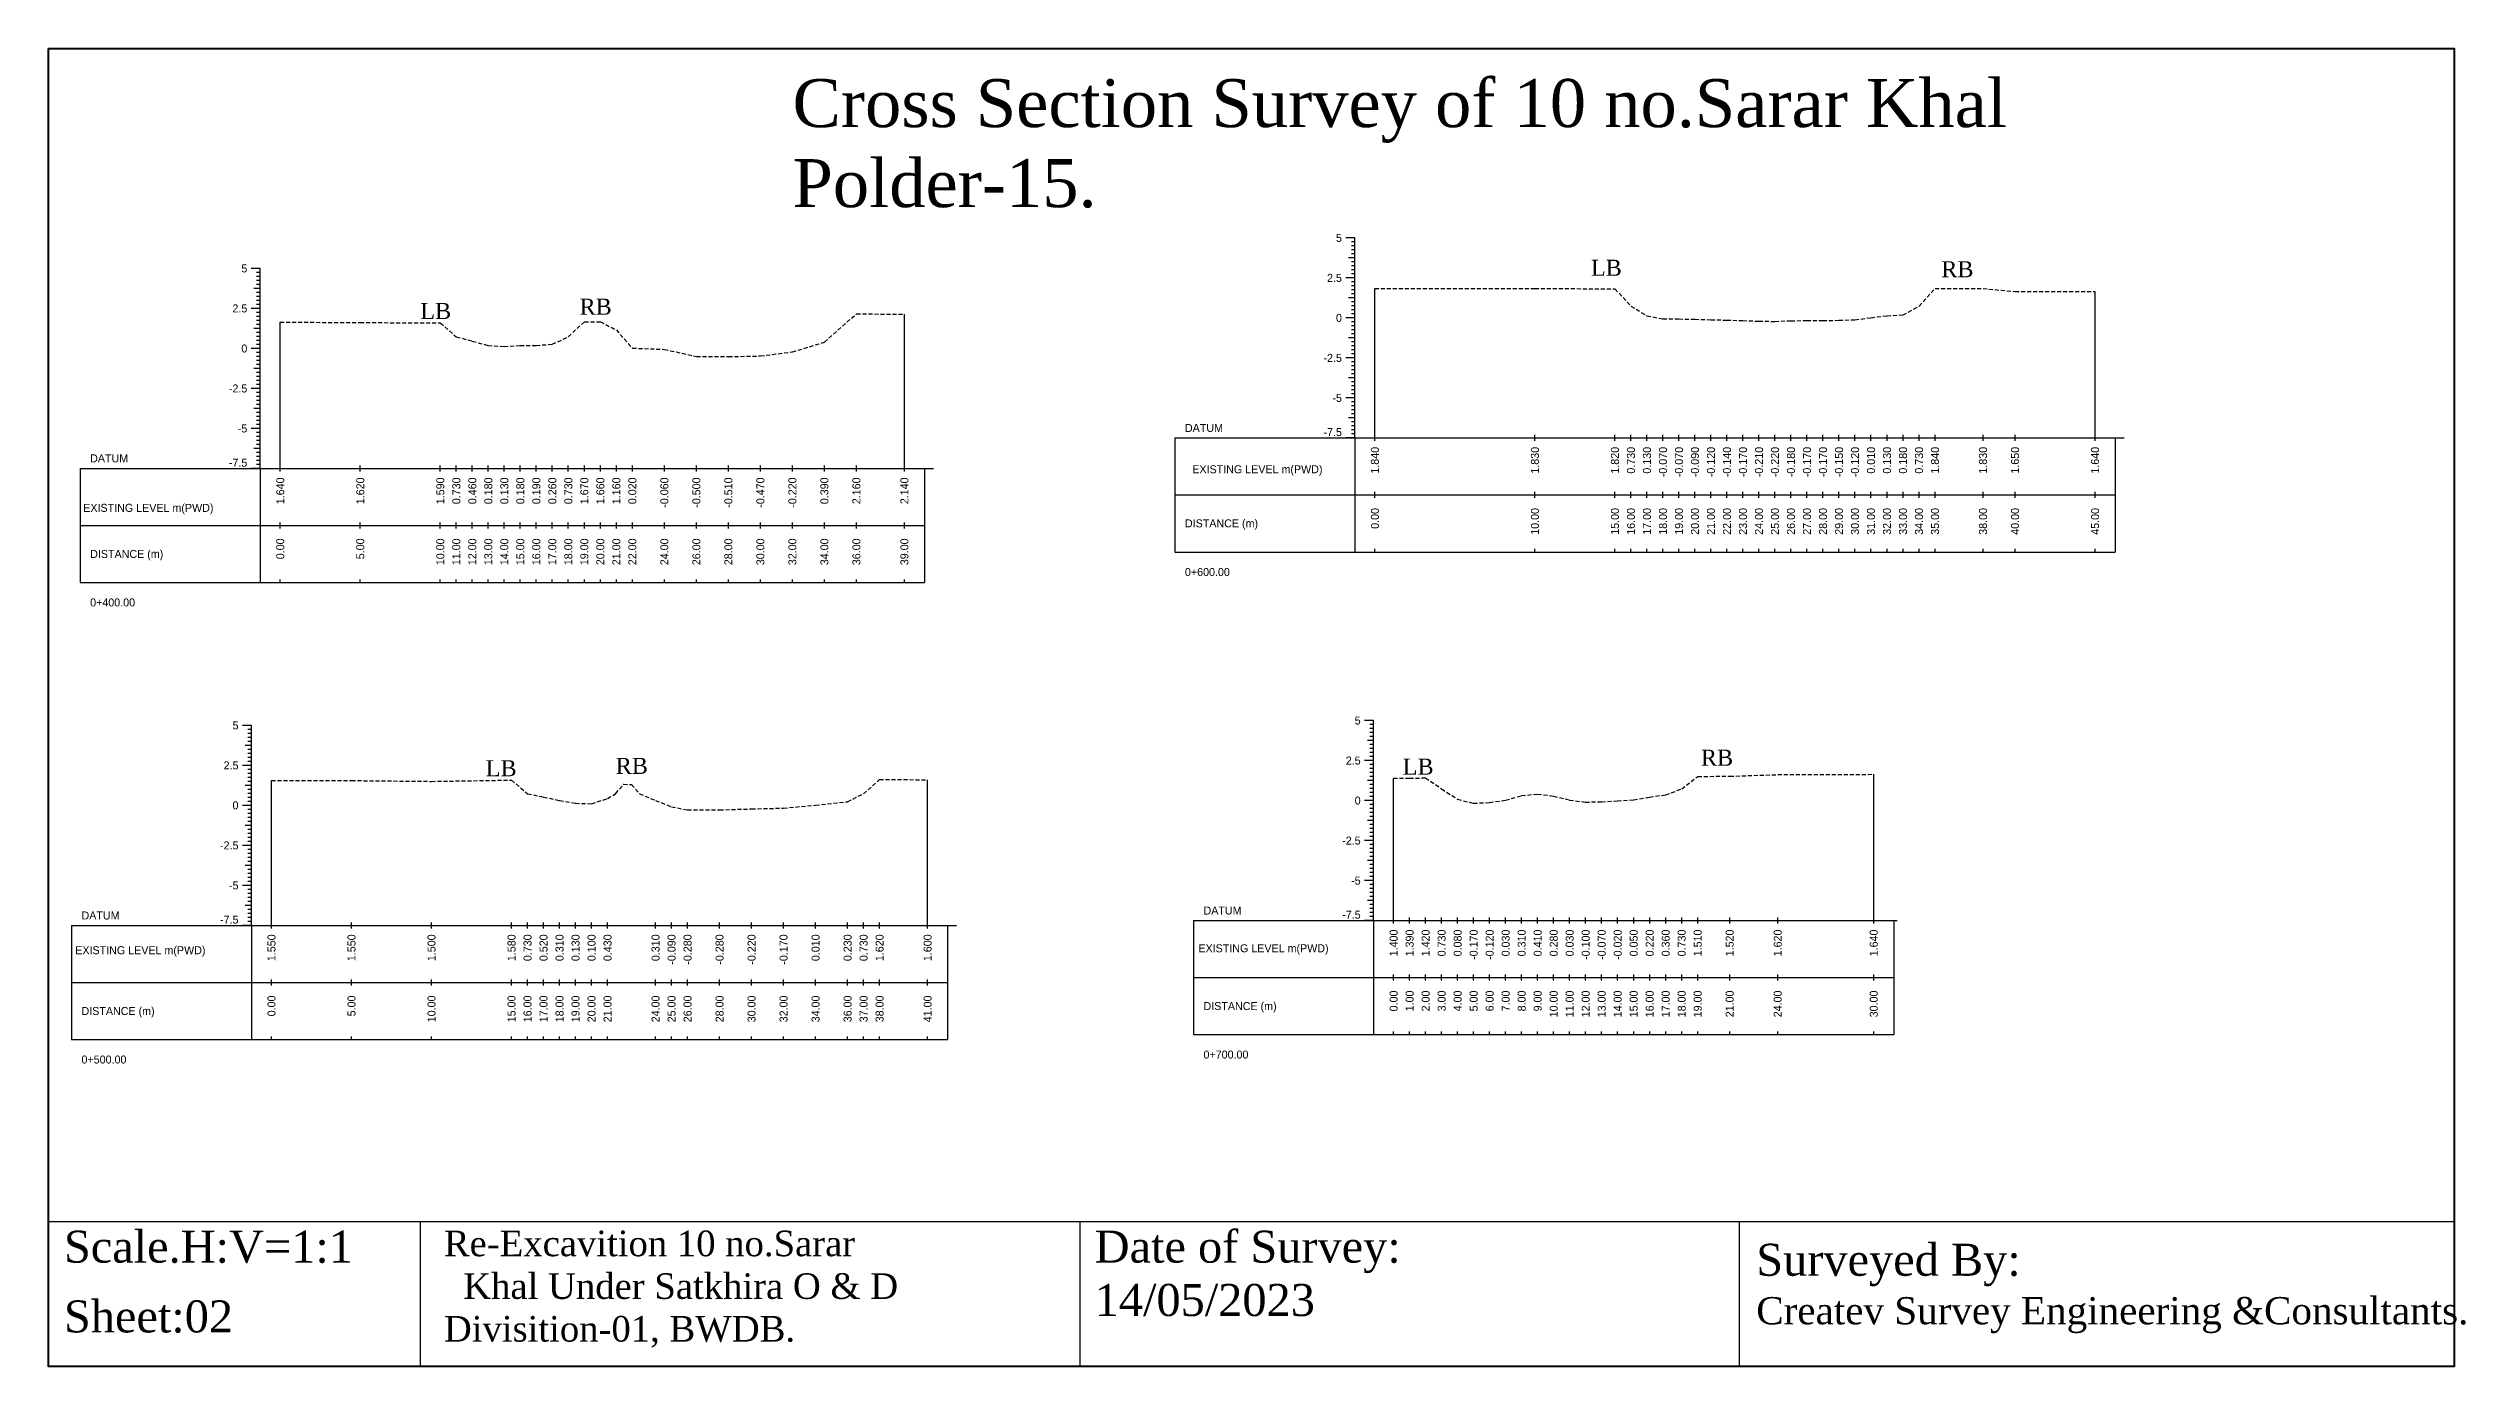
# Model space of a CAD drawing. Header units: inches. Extents: x 4752 to 6808, y -1487 to -426.
# Drawn here: x 4751.7 to 4902.7, y -1211 to -1128.6 of the extents above; entities that cross this region are included whole.
import ezdxf
from ezdxf.enums import TextEntityAlignment as Align

# ---------------------------------------------------------------- set-up
doc = ezdxf.new("R2010")
doc.units = ezdxf.units.IN
doc.header["$MEASUREMENT"] = 0
doc.linetypes.add('HIDDEN', pattern=[0.375, 0.25, -0.125])
doc.layers.add('CS_Drawing', color=7, linetype='Continuous')
doc.layers.add('GL', color=3, linetype='HIDDEN')
doc.styles.add('romans', font='romans.shx')

msp = doc.modelspace()

# ---------------------------------------------------------------- linework, layer by layer
at = {"color": 4, "lineweight": 40}
msp.add_lwpolyline([(4751.66, -1128.62), (4902, -1128.62), (4902, -1210.99), (4751.66, -1210.99)], close=True, dxfattribs=at)
for points in [[(4902, -1128.62), (4902, -1210.99)], [(4751.66, -1201.91), (4902, -1201.91)], [(4751.66, -1201.91), (4751.66, -1210.99)], [(4774.9, -1201.91), (4774.9, -1210.99)], [(4816.11, -1201.91), (4816.11, -1210.99)], [(4857.31, -1201.91), (4857.31, -1210.99)]]:
    msp.add_lwpolyline(points)
at = {"layer": 'CS_Drawing'}
for p, q in [((4833.3, -1140.46), (4832.74, -1140.46)), ((4833.3, -1140.46), (4832.91, -1140.46)), ((4833.3, -1141.71), (4832.91, -1141.71)), ((4833.3, -1140.46), (4833.08, -1140.46)), ((4833.3, -1140.71), (4833.08, -1140.71)), ((4833.3, -1140.96), (4833.08, -1140.96)), ((4833.3, -1141.21), (4833.08, -1141.21)), ((4833.3, -1141.46), (4833.08, -1141.46)), ((4833.3, -1141.71), (4833.08, -1141.71)), ((4833.3, -1152.96), (4833.3, -1140.46)), ((4764.9, -1142.37), (4764.34, -1142.37)), ((4764.9, -1142.37), (4764.5, -1142.37)), ((4764.9, -1142.37), (4764.67, -1142.37)), ((4764.9, -1142.62), (4764.67, -1142.62)), ((4764.9, -1142.87), (4764.67, -1142.87)), ((4764.9, -1143.12), (4764.67, -1143.12)), ((4764.9, -1143.37), (4764.67, -1143.37)), ((4764.9, -1154.87), (4764.9, -1142.37)), ((4833.3, -1142.96), (4832.74, -1142.96)), ((4833.3, -1142.96), (4832.91, -1142.96)), ((4833.3, -1141.96), (4833.08, -1141.96)), ((4833.3, -1142.21), (4833.08, -1142.21)), ((4833.3, -1142.46), (4833.08, -1142.46)), ((4833.3, -1142.71), (4833.08, -1142.71)), ((4833.3, -1142.96), (4833.08, -1142.96)), ((4833.3, -1143.21), (4833.08, -1143.21)), ((4764.9, -1144.87), (4764.34, -1144.87)), ((4764.9, -1143.62), (4764.5, -1143.62)), ((4764.9, -1144.87), (4764.5, -1144.87)), ((4764.9, -1143.62), (4764.67, -1143.62)), ((4764.9, -1143.87), (4764.67, -1143.87)), ((4764.9, -1144.12), (4764.67, -1144.12)), ((4764.9, -1144.37), (4764.67, -1144.37)), ((4764.9, -1144.62), (4764.67, -1144.62)), ((4764.9, -1144.87), (4764.67, -1144.87)), ((4833.3, -1144.21), (4832.91, -1144.21)), ((4833.3, -1143.46), (4833.08, -1143.46)), ((4833.3, -1143.71), (4833.08, -1143.71)), ((4833.3, -1143.96), (4833.08, -1143.96)), ((4833.3, -1144.21), (4833.08, -1144.21)), ((4833.3, -1144.46), (4833.08, -1144.46)), ((4833.3, -1144.71), (4833.08, -1144.71)), ((4833.3, -1144.96), (4833.08, -1144.96)), ((4834.55, -1152.96), (4834.55, -1143.62)), ((4879.55, -1152.96), (4879.55, -1143.82)), ((4764.9, -1146.12), (4764.5, -1146.12)), ((4764.9, -1145.12), (4764.67, -1145.12)), ((4764.9, -1145.37), (4764.67, -1145.37)), ((4764.9, -1145.62), (4764.67, -1145.62)), ((4764.9, -1145.87), (4764.67, -1145.87)), ((4764.9, -1146.12), (4764.67, -1146.12)), ((4764.9, -1146.37), (4764.67, -1146.37)), ((4766.15, -1154.87), (4766.15, -1145.73)), ((4805.15, -1154.87), (4805.15, -1145.23)), ((4833.3, -1145.46), (4832.74, -1145.46)), ((4833.3, -1145.46), (4832.91, -1145.46)), ((4833.3, -1145.21), (4833.08, -1145.21)), ((4833.3, -1145.46), (4833.08, -1145.46)), ((4833.3, -1145.71), (4833.08, -1145.71)), ((4833.3, -1145.96), (4833.08, -1145.96)), ((4833.3, -1146.21), (4833.08, -1146.21)), ((4833.3, -1146.46), (4833.08, -1146.46)), ((4764.9, -1147.37), (4764.34, -1147.37)), ((4764.9, -1147.37), (4764.5, -1147.37)), ((4764.9, -1146.62), (4764.67, -1146.62)), ((4764.9, -1146.87), (4764.67, -1146.87)), ((4764.9, -1147.12), (4764.67, -1147.12)), ((4764.9, -1147.37), (4764.67, -1147.37)), ((4764.9, -1147.62), (4764.67, -1147.62)), ((4764.9, -1147.87), (4764.67, -1147.87)), ((4833.3, -1147.96), (4832.74, -1147.96)), ((4833.3, -1146.71), (4832.91, -1146.71)), ((4833.3, -1147.96), (4832.91, -1147.96)), ((4833.3, -1146.71), (4833.08, -1146.71)), ((4833.3, -1146.96), (4833.08, -1146.96)), ((4833.3, -1147.21), (4833.08, -1147.21)), ((4833.3, -1147.46), (4833.08, -1147.46)), ((4833.3, -1147.71), (4833.08, -1147.71)), ((4833.3, -1147.96), (4833.08, -1147.96)), ((4764.9, -1148.62), (4764.5, -1148.62)), ((4764.9, -1148.12), (4764.67, -1148.12)), ((4764.9, -1148.37), (4764.67, -1148.37)), ((4764.9, -1148.62), (4764.67, -1148.62)), ((4764.9, -1148.87), (4764.67, -1148.87)), ((4764.9, -1149.12), (4764.67, -1149.12)), ((4764.9, -1149.37), (4764.67, -1149.37)), ((4833.3, -1149.21), (4832.91, -1149.21)), ((4833.3, -1148.21), (4833.08, -1148.21)), ((4833.3, -1148.46), (4833.08, -1148.46)), ((4833.3, -1148.71), (4833.08, -1148.71)), ((4833.3, -1148.96), (4833.08, -1148.96)), ((4833.3, -1149.21), (4833.08, -1149.21)), ((4833.3, -1149.46), (4833.08, -1149.46)), ((4764.9, -1149.87), (4764.34, -1149.87)), ((4764.9, -1149.87), (4764.5, -1149.87)), ((4764.9, -1149.62), (4764.67, -1149.62)), ((4764.9, -1149.87), (4764.67, -1149.87)), ((4764.9, -1150.12), (4764.67, -1150.12)), ((4764.9, -1150.37), (4764.67, -1150.37)), ((4764.9, -1150.62), (4764.67, -1150.62)), ((4764.9, -1150.87), (4764.67, -1150.87)), ((4833.3, -1150.46), (4832.74, -1150.46)), ((4833.3, -1150.46), (4832.91, -1150.46)), ((4833.3, -1149.71), (4833.08, -1149.71)), ((4833.3, -1149.96), (4833.08, -1149.96)), ((4833.3, -1150.21), (4833.08, -1150.21)), ((4833.3, -1150.46), (4833.08, -1150.46)), ((4833.3, -1150.71), (4833.08, -1150.71)), ((4833.3, -1150.96), (4833.08, -1150.96)), ((4764.9, -1152.37), (4764.34, -1152.37)), ((4764.9, -1151.12), (4764.5, -1151.12)), ((4764.9, -1152.37), (4764.5, -1152.37)), ((4764.9, -1151.12), (4764.67, -1151.12)), ((4764.9, -1151.37), (4764.67, -1151.37)), ((4764.9, -1151.62), (4764.67, -1151.62)), ((4764.9, -1151.87), (4764.67, -1151.87)), ((4764.9, -1152.12), (4764.67, -1152.12)), ((4764.9, -1152.37), (4764.67, -1152.37)), ((4833.3, -1151.71), (4832.91, -1151.71)), ((4833.3, -1151.21), (4833.08, -1151.21)), ((4833.3, -1151.46), (4833.08, -1151.46)), ((4833.3, -1151.71), (4833.08, -1151.71)), ((4833.3, -1151.96), (4833.08, -1151.96)), ((4833.3, -1152.21), (4833.08, -1152.21)), ((4833.3, -1152.46), (4833.08, -1152.46)), ((4764.9, -1153.62), (4764.5, -1153.62)), ((4764.9, -1152.62), (4764.67, -1152.62)), ((4764.9, -1152.87), (4764.67, -1152.87)), ((4764.9, -1153.12), (4764.67, -1153.12)), ((4764.9, -1153.37), (4764.67, -1153.37)), ((4764.9, -1153.62), (4764.67, -1153.62)), ((4764.9, -1153.87), (4764.67, -1153.87)), ((4822.05, -1152.96), (4833.3, -1152.96)), ((4822.05, -1152.96), (4822.05, -1160.09)), ((4833.3, -1152.96), (4832.74, -1152.96)), ((4833.3, -1152.96), (4832.91, -1152.96)), ((4833.3, -1152.71), (4833.08, -1152.71)), ((4833.3, -1152.96), (4833.08, -1152.96)), ((4833.3, -1152.96), (4880.8, -1152.96)), ((4833.3, -1152.96), (4833.3, -1160.09)), ((4834.55, -1153.15), (4834.55, -1152.77)), ((4844.55, -1153.15), (4844.55, -1152.77)), ((4849.55, -1153.15), (4849.55, -1152.77)), ((4850.55, -1153.15), (4850.55, -1152.77)), ((4851.55, -1153.15), (4851.55, -1152.77)), ((4852.55, -1153.15), (4852.55, -1152.77)), ((4853.55, -1153.15), (4853.55, -1152.77)), ((4854.55, -1153.15), (4854.55, -1152.77)), ((4855.55, -1153.15), (4855.55, -1152.77)), ((4856.55, -1153.15), (4856.55, -1152.77)), ((4857.55, -1153.15), (4857.55, -1152.77)), ((4858.55, -1153.15), (4858.55, -1152.77)), ((4859.55, -1153.15), (4859.55, -1152.77)), ((4860.55, -1153.15), (4860.55, -1152.77)), ((4861.55, -1153.15), (4861.55, -1152.77)), ((4862.55, -1153.15), (4862.55, -1152.77)), ((4863.55, -1153.15), (4863.55, -1152.77)), ((4864.55, -1153.15), (4864.55, -1152.77)), ((4865.55, -1153.15), (4865.55, -1152.77)), ((4866.55, -1153.15), (4866.55, -1152.77)), ((4867.55, -1153.15), (4867.55, -1152.77)), ((4868.55, -1153.15), (4868.55, -1152.77)), ((4869.55, -1153.15), (4869.55, -1152.77)), ((4872.55, -1153.15), (4872.55, -1152.77)), ((4874.55, -1153.15), (4874.55, -1152.77)), ((4879.55, -1153.15), (4879.55, -1152.77)), ((4880.8, -1152.96), (4881.36, -1152.96)), ((4880.8, -1152.96), (4881.2, -1152.96)), ((4880.8, -1152.96), (4881.03, -1152.96)), ((4880.8, -1152.96), (4880.8, -1160.09)), ((4753.65, -1154.87), (4764.9, -1154.87)), ((4753.65, -1154.87), (4753.65, -1161.99)), ((4764.9, -1154.87), (4764.34, -1154.87)), ((4764.9, -1154.87), (4764.5, -1154.87)), ((4764.9, -1154.12), (4764.67, -1154.12)), ((4764.9, -1154.37), (4764.67, -1154.37)), ((4764.9, -1154.62), (4764.67, -1154.62)), ((4764.9, -1154.87), (4764.67, -1154.87)), ((4764.9, -1154.87), (4806.4, -1154.87)), ((4764.9, -1154.87), (4764.9, -1161.99)), ((4766.15, -1155.06), (4766.15, -1154.68)), ((4771.15, -1155.06), (4771.15, -1154.68)), ((4776.15, -1155.06), (4776.15, -1154.68)), ((4777.15, -1155.06), (4777.15, -1154.68)), ((4778.15, -1155.06), (4778.15, -1154.68)), ((4779.15, -1155.06), (4779.15, -1154.68)), ((4780.15, -1155.06), (4780.15, -1154.68)), ((4781.15, -1155.06), (4781.15, -1154.68)), ((4782.15, -1155.06), (4782.15, -1154.68)), ((4783.15, -1155.06), (4783.15, -1154.68)), ((4784.15, -1155.06), (4784.15, -1154.68)), ((4785.15, -1155.06), (4785.15, -1154.68)), ((4786.15, -1155.06), (4786.15, -1154.68)), ((4787.15, -1155.06), (4787.15, -1154.68)), ((4788.15, -1155.06), (4788.15, -1154.68)), ((4790.15, -1155.06), (4790.15, -1154.68)), ((4792.15, -1155.06), (4792.15, -1154.68)), ((4794.15, -1155.06), (4794.15, -1154.68)), ((4796.15, -1155.06), (4796.15, -1154.68)), ((4798.15, -1155.06), (4798.15, -1154.68)), ((4800.15, -1155.06), (4800.15, -1154.68)), ((4802.15, -1155.06), (4802.15, -1154.68)), ((4805.15, -1155.06), (4805.15, -1154.68)), ((4806.4, -1154.87), (4806.96, -1154.87)), ((4806.4, -1154.87), (4806.79, -1154.87)), ((4806.4, -1154.87), (4806.62, -1154.87)), ((4806.4, -1154.87), (4806.4, -1161.99)), ((4822.05, -1156.52), (4833.3, -1156.52)), ((4833.3, -1156.52), (4880.8, -1156.52)), ((4833.3, -1156.52), (4880.8, -1156.52)), ((4834.55, -1156.71), (4834.55, -1156.34)), ((4844.55, -1156.71), (4844.55, -1156.34)), ((4849.55, -1156.71), (4849.55, -1156.34)), ((4850.55, -1156.71), (4850.55, -1156.34)), ((4851.55, -1156.71), (4851.55, -1156.34)), ((4852.55, -1156.71), (4852.55, -1156.34)), ((4853.55, -1156.71), (4853.55, -1156.34)), ((4854.55, -1156.71), (4854.55, -1156.34)), ((4855.55, -1156.71), (4855.55, -1156.34)), ((4856.55, -1156.71), (4856.55, -1156.34)), ((4857.55, -1156.71), (4857.55, -1156.34)), ((4858.55, -1156.71), (4858.55, -1156.34)), ((4859.55, -1156.71), (4859.55, -1156.34)), ((4860.55, -1156.71), (4860.55, -1156.34)), ((4861.55, -1156.71), (4861.55, -1156.34)), ((4862.55, -1156.71), (4862.55, -1156.34)), ((4863.55, -1156.71), (4863.55, -1156.34)), ((4864.55, -1156.71), (4864.55, -1156.34)), ((4865.55, -1156.71), (4865.55, -1156.34)), ((4866.55, -1156.71), (4866.55, -1156.34)), ((4867.55, -1156.71), (4867.55, -1156.34)), ((4868.55, -1156.71), (4868.55, -1156.34)), ((4869.55, -1156.71), (4869.55, -1156.34)), ((4872.55, -1156.71), (4872.55, -1156.34)), ((4874.55, -1156.71), (4874.55, -1156.34)), ((4879.55, -1156.71), (4879.55, -1156.34)), ((4753.65, -1158.43), (4764.9, -1158.43)), ((4764.9, -1158.43), (4806.4, -1158.43)), ((4764.9, -1158.43), (4806.4, -1158.43)), ((4766.15, -1158.62), (4766.15, -1158.24)), ((4771.15, -1158.62), (4771.15, -1158.24)), ((4776.15, -1158.62), (4776.15, -1158.24)), ((4777.15, -1158.62), (4777.15, -1158.24)), ((4778.15, -1158.62), (4778.15, -1158.24)), ((4779.15, -1158.62), (4779.15, -1158.24)), ((4780.15, -1158.62), (4780.15, -1158.24)), ((4781.15, -1158.62), (4781.15, -1158.24)), ((4782.15, -1158.62), (4782.15, -1158.24)), ((4783.15, -1158.62), (4783.15, -1158.24)), ((4784.15, -1158.62), (4784.15, -1158.24)), ((4785.15, -1158.62), (4785.15, -1158.24)), ((4786.15, -1158.62), (4786.15, -1158.24)), ((4787.15, -1158.62), (4787.15, -1158.24)), ((4788.15, -1158.62), (4788.15, -1158.24)), ((4790.15, -1158.62), (4790.15, -1158.24)), ((4792.15, -1158.62), (4792.15, -1158.24)), ((4794.15, -1158.62), (4794.15, -1158.24)), ((4796.15, -1158.62), (4796.15, -1158.24)), ((4798.15, -1158.62), (4798.15, -1158.24)), ((4800.15, -1158.62), (4800.15, -1158.24)), ((4802.15, -1158.62), (4802.15, -1158.24)), ((4805.15, -1158.62), (4805.15, -1158.24)), ((4834.55, -1160.09), (4834.55, -1159.9)), ((4844.55, -1160.09), (4844.55, -1159.9)), ((4849.55, -1160.09), (4849.55, -1159.9)), ((4850.55, -1160.09), (4850.55, -1159.9)), ((4851.55, -1160.09), (4851.55, -1159.9)), ((4852.55, -1160.09), (4852.55, -1159.9)), ((4853.55, -1160.09), (4853.55, -1159.9)), ((4854.55, -1160.09), (4854.55, -1159.9)), ((4855.55, -1160.09), (4855.55, -1159.9)), ((4856.55, -1160.09), (4856.55, -1159.9)), ((4857.55, -1160.09), (4857.55, -1159.9)), ((4858.55, -1160.09), (4858.55, -1159.9)), ((4859.55, -1160.09), (4859.55, -1159.9)), ((4860.55, -1160.09), (4860.55, -1159.9)), ((4861.55, -1160.09), (4861.55, -1159.9)), ((4862.55, -1160.09), (4862.55, -1159.9)), ((4863.55, -1160.09), (4863.55, -1159.9)), ((4864.55, -1160.09), (4864.55, -1159.9)), ((4865.55, -1160.09), (4865.55, -1159.9)), ((4866.55, -1160.09), (4866.55, -1159.9)), ((4867.55, -1160.09), (4867.55, -1159.9)), ((4868.55, -1160.09), (4868.55, -1159.9)), ((4869.55, -1160.09), (4869.55, -1159.9)), ((4872.55, -1160.09), (4872.55, -1159.9)), ((4874.55, -1160.09), (4874.55, -1159.9)), ((4879.55, -1160.09), (4879.55, -1159.9)), ((4822.05, -1160.09), (4833.3, -1160.09)), ((4833.3, -1160.09), (4880.8, -1160.09)), ((4753.65, -1161.99), (4764.9, -1161.99)), ((4764.9, -1161.99), (4806.4, -1161.99)), ((4766.15, -1161.99), (4766.15, -1161.81)), ((4771.15, -1161.99), (4771.15, -1161.81)), ((4776.15, -1161.99), (4776.15, -1161.81)), ((4777.15, -1161.99), (4777.15, -1161.81)), ((4778.15, -1161.99), (4778.15, -1161.81)), ((4779.15, -1161.99), (4779.15, -1161.81)), ((4780.15, -1161.99), (4780.15, -1161.81)), ((4781.15, -1161.99), (4781.15, -1161.81)), ((4782.15, -1161.99), (4782.15, -1161.81)), ((4783.15, -1161.99), (4783.15, -1161.81)), ((4784.15, -1161.99), (4784.15, -1161.81)), ((4785.15, -1161.99), (4785.15, -1161.81)), ((4786.15, -1161.99), (4786.15, -1161.81)), ((4787.15, -1161.99), (4787.15, -1161.81)), ((4788.15, -1161.99), (4788.15, -1161.81)), ((4790.15, -1161.99), (4790.15, -1161.81)), ((4792.15, -1161.99), (4792.15, -1161.81)), ((4794.15, -1161.99), (4794.15, -1161.81)), ((4796.15, -1161.99), (4796.15, -1161.81)), ((4798.15, -1161.99), (4798.15, -1161.81)), ((4800.15, -1161.99), (4800.15, -1161.81)), ((4802.15, -1161.99), (4802.15, -1161.81)), ((4805.15, -1161.99), (4805.15, -1161.81)), ((4834.47, -1170.62), (4833.91, -1170.62)), ((4834.47, -1170.62), (4834.08, -1170.62)), ((4834.47, -1170.62), (4834.24, -1170.62)), ((4834.47, -1183.12), (4834.47, -1170.62)), ((4764.35, -1170.92), (4763.79, -1170.92)), ((4764.35, -1170.92), (4763.96, -1170.92)), ((4764.35, -1170.92), (4764.13, -1170.92)), ((4764.35, -1171.17), (4764.13, -1171.17)), ((4764.35, -1171.42), (4764.13, -1171.42)), ((4764.35, -1171.67), (4764.13, -1171.67)), ((4764.35, -1171.92), (4764.13, -1171.92)), ((4764.35, -1183.42), (4764.35, -1170.92)), ((4834.47, -1171.87), (4834.08, -1171.87)), ((4834.47, -1170.87), (4834.24, -1170.87)), ((4834.47, -1171.12), (4834.24, -1171.12)), ((4834.47, -1171.37), (4834.24, -1171.37)), ((4834.47, -1171.62), (4834.24, -1171.62)), ((4834.47, -1171.87), (4834.24, -1171.87)), ((4834.47, -1172.12), (4834.24, -1172.12)), ((4764.35, -1173.42), (4763.79, -1173.42)), ((4764.35, -1172.17), (4763.96, -1172.17)), ((4764.35, -1173.42), (4763.96, -1173.42)), ((4764.35, -1172.17), (4764.13, -1172.17)), ((4764.35, -1172.42), (4764.13, -1172.42)), ((4764.35, -1172.67), (4764.13, -1172.67)), ((4764.35, -1172.92), (4764.13, -1172.92)), ((4764.35, -1173.17), (4764.13, -1173.17)), ((4764.35, -1173.42), (4764.13, -1173.42)), ((4834.47, -1173.12), (4833.91, -1173.12)), ((4834.47, -1173.12), (4834.08, -1173.12)), ((4834.47, -1172.37), (4834.24, -1172.37)), ((4834.47, -1172.62), (4834.24, -1172.62)), ((4834.47, -1172.87), (4834.24, -1172.87)), ((4834.47, -1173.12), (4834.24, -1173.12)), ((4834.47, -1173.37), (4834.24, -1173.37)), ((4834.47, -1173.62), (4834.24, -1173.62)), ((4764.35, -1174.67), (4763.96, -1174.67)), ((4764.35, -1173.67), (4764.13, -1173.67)), ((4764.35, -1173.92), (4764.13, -1173.92)), ((4764.35, -1174.17), (4764.13, -1174.17)), ((4764.35, -1174.42), (4764.13, -1174.42)), ((4764.35, -1174.67), (4764.13, -1174.67)), ((4764.35, -1174.92), (4764.13, -1174.92)), ((4764.35, -1175.17), (4764.13, -1175.17)), ((4765.6, -1183.42), (4765.6, -1174.37)), ((4806.6, -1183.42), (4806.6, -1174.32)), ((4834.47, -1174.37), (4834.08, -1174.37)), ((4834.47, -1173.87), (4834.24, -1173.87)), ((4834.47, -1174.12), (4834.24, -1174.12)), ((4834.47, -1174.37), (4834.24, -1174.37)), ((4834.47, -1174.62), (4834.24, -1174.62)), ((4834.47, -1174.87), (4834.24, -1174.87)), ((4834.47, -1175.12), (4834.24, -1175.12)), ((4835.72, -1183.12), (4835.72, -1174.22)), ((4865.72, -1183.12), (4865.72, -1173.98)), ((4764.35, -1175.92), (4763.79, -1175.92)), ((4764.35, -1175.92), (4763.96, -1175.92)), ((4764.35, -1175.42), (4764.13, -1175.42)), ((4764.35, -1175.67), (4764.13, -1175.67)), ((4764.35, -1175.92), (4764.13, -1175.92)), ((4764.35, -1176.17), (4764.13, -1176.17)), ((4764.35, -1176.42), (4764.13, -1176.42)), ((4764.35, -1176.67), (4764.13, -1176.67)), ((4834.47, -1175.62), (4833.91, -1175.62)), ((4834.47, -1175.62), (4834.08, -1175.62)), ((4834.47, -1175.37), (4834.24, -1175.37)), ((4834.47, -1175.62), (4834.24, -1175.62)), ((4834.47, -1175.87), (4834.24, -1175.87)), ((4834.47, -1176.12), (4834.24, -1176.12)), ((4834.47, -1176.37), (4834.24, -1176.37)), ((4834.47, -1176.62), (4834.24, -1176.62)), ((4764.35, -1177.17), (4763.96, -1177.17)), ((4764.35, -1176.92), (4764.13, -1176.92)), ((4764.35, -1177.17), (4764.13, -1177.17)), ((4764.35, -1177.42), (4764.13, -1177.42)), ((4764.35, -1177.67), (4764.13, -1177.67)), ((4764.35, -1177.92), (4764.13, -1177.92)), ((4764.35, -1178.17), (4764.13, -1178.17)), ((4834.47, -1178.12), (4833.91, -1178.12)), ((4834.47, -1176.87), (4834.08, -1176.87)), ((4834.47, -1178.12), (4834.08, -1178.12)), ((4834.47, -1176.87), (4834.24, -1176.87)), ((4834.47, -1177.12), (4834.24, -1177.12)), ((4834.47, -1177.37), (4834.24, -1177.37)), ((4834.47, -1177.62), (4834.24, -1177.62)), ((4834.47, -1177.87), (4834.24, -1177.87)), ((4834.47, -1178.12), (4834.24, -1178.12)), ((4764.35, -1178.42), (4763.79, -1178.42)), ((4764.35, -1178.42), (4763.96, -1178.42)), ((4764.35, -1179.67), (4763.96, -1179.67)), ((4764.35, -1178.42), (4764.13, -1178.42)), ((4764.35, -1178.67), (4764.13, -1178.67)), ((4764.35, -1178.92), (4764.13, -1178.92)), ((4764.35, -1179.17), (4764.13, -1179.17)), ((4764.35, -1179.42), (4764.13, -1179.42)), ((4764.35, -1179.67), (4764.13, -1179.67)), ((4834.47, -1179.37), (4834.08, -1179.37)), ((4834.47, -1178.37), (4834.24, -1178.37)), ((4834.47, -1178.62), (4834.24, -1178.62)), ((4834.47, -1178.87), (4834.24, -1178.87)), ((4834.47, -1179.12), (4834.24, -1179.12)), ((4834.47, -1179.37), (4834.24, -1179.37)), ((4834.47, -1179.62), (4834.24, -1179.62)), ((4764.35, -1180.92), (4763.79, -1180.92)), ((4764.35, -1180.92), (4763.96, -1180.92)), ((4764.35, -1179.92), (4764.13, -1179.92)), ((4764.35, -1180.17), (4764.13, -1180.17)), ((4764.35, -1180.42), (4764.13, -1180.42)), ((4764.35, -1180.67), (4764.13, -1180.67)), ((4764.35, -1180.92), (4764.13, -1180.92)), ((4764.35, -1181.17), (4764.13, -1181.17)), ((4834.47, -1180.62), (4833.91, -1180.62)), ((4834.47, -1180.62), (4834.08, -1180.62)), ((4834.47, -1179.87), (4834.24, -1179.87)), ((4834.47, -1180.12), (4834.24, -1180.12)), ((4834.47, -1180.37), (4834.24, -1180.37)), ((4834.47, -1180.62), (4834.24, -1180.62)), ((4834.47, -1180.87), (4834.24, -1180.87)), ((4834.47, -1181.12), (4834.24, -1181.12)), ((4764.35, -1182.17), (4763.96, -1182.17)), ((4764.35, -1181.42), (4764.13, -1181.42)), ((4764.35, -1181.67), (4764.13, -1181.67)), ((4764.35, -1181.92), (4764.13, -1181.92)), ((4764.35, -1182.17), (4764.13, -1182.17)), ((4764.35, -1182.42), (4764.13, -1182.42)), ((4764.35, -1182.67), (4764.13, -1182.67)), ((4834.47, -1181.87), (4834.08, -1181.87)), ((4834.47, -1181.37), (4834.24, -1181.37)), ((4834.47, -1181.62), (4834.24, -1181.62)), ((4834.47, -1181.87), (4834.24, -1181.87)), ((4834.47, -1182.12), (4834.24, -1182.12)), ((4834.47, -1182.37), (4834.24, -1182.37)), ((4834.47, -1182.62), (4834.24, -1182.62)), ((4753.1, -1183.42), (4764.35, -1183.42)), ((4753.1, -1183.42), (4753.1, -1190.55)), ((4764.35, -1183.42), (4763.79, -1183.42)), ((4764.35, -1183.42), (4763.96, -1183.42)), ((4764.35, -1182.92), (4764.13, -1182.92)), ((4764.35, -1183.17), (4764.13, -1183.17)), ((4764.35, -1183.42), (4764.13, -1183.42)), ((4764.35, -1183.42), (4807.85, -1183.42)), ((4764.35, -1183.42), (4764.35, -1190.55)), ((4765.6, -1183.61), (4765.6, -1183.23)), ((4770.6, -1183.61), (4770.6, -1183.23)), ((4775.6, -1183.61), (4775.6, -1183.23)), ((4780.6, -1183.61), (4780.6, -1183.23)), ((4781.6, -1183.61), (4781.6, -1183.23)), ((4782.6, -1183.61), (4782.6, -1183.23)), ((4783.6, -1183.61), (4783.6, -1183.23)), ((4784.6, -1183.61), (4784.6, -1183.23)), ((4785.6, -1183.61), (4785.6, -1183.23)), ((4786.6, -1183.61), (4786.6, -1183.23)), ((4789.6, -1183.61), (4789.6, -1183.23)), ((4790.6, -1183.61), (4790.6, -1183.23)), ((4791.6, -1183.61), (4791.6, -1183.23)), ((4793.6, -1183.61), (4793.6, -1183.23)), ((4795.6, -1183.61), (4795.6, -1183.23)), ((4797.6, -1183.61), (4797.6, -1183.23)), ((4799.6, -1183.61), (4799.6, -1183.23)), ((4801.6, -1183.61), (4801.6, -1183.23)), ((4802.6, -1183.61), (4802.6, -1183.23)), ((4803.6, -1183.61), (4803.6, -1183.23)), ((4806.6, -1183.61), (4806.6, -1183.23)), ((4807.85, -1183.42), (4808.41, -1183.42)), ((4807.85, -1183.42), (4808.24, -1183.42)), ((4807.85, -1183.42), (4808.08, -1183.42)), ((4807.85, -1183.42), (4807.85, -1190.55)), ((4823.22, -1183.12), (4834.47, -1183.12)), ((4823.22, -1183.12), (4823.22, -1190.24)), ((4834.47, -1183.12), (4833.91, -1183.12)), ((4834.47, -1183.12), (4834.08, -1183.12)), ((4834.47, -1182.87), (4834.24, -1182.87)), ((4834.47, -1183.12), (4834.24, -1183.12)), ((4834.47, -1183.12), (4866.97, -1183.12)), ((4834.47, -1183.12), (4834.47, -1190.24)), ((4835.72, -1183.3), (4835.72, -1182.93)), ((4836.72, -1183.3), (4836.72, -1182.93)), ((4837.72, -1183.3), (4837.72, -1182.93)), ((4838.72, -1183.3), (4838.72, -1182.93)), ((4839.72, -1183.3), (4839.72, -1182.93)), ((4840.72, -1183.3), (4840.72, -1182.93)), ((4841.72, -1183.3), (4841.72, -1182.93)), ((4842.72, -1183.3), (4842.72, -1182.93)), ((4843.72, -1183.3), (4843.72, -1182.93)), ((4844.72, -1183.3), (4844.72, -1182.93)), ((4845.72, -1183.3), (4845.72, -1182.93)), ((4846.72, -1183.3), (4846.72, -1182.93)), ((4847.72, -1183.3), (4847.72, -1182.93)), ((4848.72, -1183.3), (4848.72, -1182.93)), ((4849.72, -1183.3), (4849.72, -1182.93)), ((4850.72, -1183.3), (4850.72, -1182.93)), ((4851.72, -1183.3), (4851.72, -1182.93)), ((4852.72, -1183.3), (4852.72, -1182.93)), ((4853.72, -1183.3), (4853.72, -1182.93)), ((4854.72, -1183.3), (4854.72, -1182.93)), ((4856.72, -1183.3), (4856.72, -1182.93)), ((4859.72, -1183.3), (4859.72, -1182.93)), ((4865.72, -1183.3), (4865.72, -1182.93)), ((4866.97, -1183.12), (4867.19, -1183.12)), ((4866.97, -1183.12), (4866.97, -1190.24)), ((4753.1, -1186.98), (4764.35, -1186.98)), ((4764.35, -1186.98), (4807.85, -1186.98)), ((4764.35, -1186.98), (4807.85, -1186.98)), ((4765.6, -1187.17), (4765.6, -1186.8)), ((4770.6, -1187.17), (4770.6, -1186.8)), ((4775.6, -1187.17), (4775.6, -1186.8)), ((4780.6, -1187.17), (4780.6, -1186.8)), ((4781.6, -1187.17), (4781.6, -1186.8)), ((4782.6, -1187.17), (4782.6, -1186.8)), ((4783.6, -1187.17), (4783.6, -1186.8)), ((4784.6, -1187.17), (4784.6, -1186.8)), ((4785.6, -1187.17), (4785.6, -1186.8)), ((4786.6, -1187.17), (4786.6, -1186.8)), ((4789.6, -1187.17), (4789.6, -1186.8)), ((4790.6, -1187.17), (4790.6, -1186.8)), ((4791.6, -1187.17), (4791.6, -1186.8)), ((4793.6, -1187.17), (4793.6, -1186.8)), ((4795.6, -1187.17), (4795.6, -1186.8)), ((4797.6, -1187.17), (4797.6, -1186.8)), ((4799.6, -1187.17), (4799.6, -1186.8)), ((4801.6, -1187.17), (4801.6, -1186.8)), ((4802.6, -1187.17), (4802.6, -1186.8)), ((4803.6, -1187.17), (4803.6, -1186.8)), ((4806.6, -1187.17), (4806.6, -1186.8)), ((4823.22, -1186.68), (4834.47, -1186.68)), ((4834.47, -1186.68), (4866.97, -1186.68)), ((4834.47, -1186.68), (4866.97, -1186.68)), ((4835.72, -1186.87), (4835.72, -1186.49)), ((4836.72, -1186.87), (4836.72, -1186.49)), ((4837.72, -1186.87), (4837.72, -1186.49)), ((4838.72, -1186.87), (4838.72, -1186.49)), ((4839.72, -1186.87), (4839.72, -1186.49)), ((4840.72, -1186.87), (4840.72, -1186.49)), ((4841.72, -1186.87), (4841.72, -1186.49)), ((4842.72, -1186.87), (4842.72, -1186.49)), ((4843.72, -1186.87), (4843.72, -1186.49)), ((4844.72, -1186.87), (4844.72, -1186.49)), ((4845.72, -1186.87), (4845.72, -1186.49)), ((4846.72, -1186.87), (4846.72, -1186.49)), ((4847.72, -1186.87), (4847.72, -1186.49)), ((4848.72, -1186.87), (4848.72, -1186.49)), ((4849.72, -1186.87), (4849.72, -1186.49)), ((4850.72, -1186.87), (4850.72, -1186.49)), ((4851.72, -1186.87), (4851.72, -1186.49)), ((4852.72, -1186.87), (4852.72, -1186.49)), ((4853.72, -1186.87), (4853.72, -1186.49)), ((4854.72, -1186.87), (4854.72, -1186.49)), ((4856.72, -1186.87), (4856.72, -1186.49)), ((4859.72, -1186.87), (4859.72, -1186.49)), ((4865.72, -1186.87), (4865.72, -1186.49)), ((4823.22, -1190.24), (4834.47, -1190.24)), ((4834.47, -1190.24), (4866.97, -1190.24)), ((4835.72, -1190.24), (4835.72, -1190.05)), ((4836.72, -1190.24), (4836.72, -1190.05)), ((4837.72, -1190.24), (4837.72, -1190.05)), ((4838.72, -1190.24), (4838.72, -1190.05)), ((4839.72, -1190.24), (4839.72, -1190.05)), ((4840.72, -1190.24), (4840.72, -1190.05)), ((4841.72, -1190.24), (4841.72, -1190.05)), ((4842.72, -1190.24), (4842.72, -1190.05)), ((4843.72, -1190.24), (4843.72, -1190.05)), ((4844.72, -1190.24), (4844.72, -1190.05)), ((4845.72, -1190.24), (4845.72, -1190.05)), ((4846.72, -1190.24), (4846.72, -1190.05)), ((4847.72, -1190.24), (4847.72, -1190.05)), ((4848.72, -1190.24), (4848.72, -1190.05)), ((4849.72, -1190.24), (4849.72, -1190.05)), ((4850.72, -1190.24), (4850.72, -1190.05)), ((4851.72, -1190.24), (4851.72, -1190.05)), ((4852.72, -1190.24), (4852.72, -1190.05)), ((4853.72, -1190.24), (4853.72, -1190.05)), ((4854.72, -1190.24), (4854.72, -1190.05)), ((4856.72, -1190.24), (4856.72, -1190.05)), ((4859.72, -1190.24), (4859.72, -1190.05)), ((4865.72, -1190.24), (4865.72, -1190.05)), ((4753.1, -1190.55), (4764.35, -1190.55)), ((4764.35, -1190.55), (4807.85, -1190.55)), ((4765.6, -1190.55), (4765.6, -1190.36)), ((4770.6, -1190.55), (4770.6, -1190.36)), ((4775.6, -1190.55), (4775.6, -1190.36)), ((4780.6, -1190.55), (4780.6, -1190.36)), ((4781.6, -1190.55), (4781.6, -1190.36)), ((4782.6, -1190.55), (4782.6, -1190.36)), ((4783.6, -1190.55), (4783.6, -1190.36)), ((4784.6, -1190.55), (4784.6, -1190.36)), ((4785.6, -1190.55), (4785.6, -1190.36)), ((4786.6, -1190.55), (4786.6, -1190.36)), ((4789.6, -1190.55), (4789.6, -1190.36)), ((4790.6, -1190.55), (4790.6, -1190.36)), ((4791.6, -1190.55), (4791.6, -1190.36)), ((4793.6, -1190.55), (4793.6, -1190.36)), ((4795.6, -1190.55), (4795.6, -1190.36)), ((4797.6, -1190.55), (4797.6, -1190.36)), ((4799.6, -1190.55), (4799.6, -1190.36)), ((4801.6, -1190.55), (4801.6, -1190.36)), ((4802.6, -1190.55), (4802.6, -1190.36)), ((4803.6, -1190.55), (4803.6, -1190.36)), ((4806.6, -1190.55), (4806.6, -1190.36))]:
    msp.add_line(p, q, dxfattribs=at)
at = {"layer": 'GL'}
for points in [[(4834.55, -1143.62), (4844.55, -1143.63), (4849.55, -1143.64), (4850.55, -1144.73), (4851.55, -1145.33), (4852.55, -1145.53), (4853.55, -1145.53), (4854.55, -1145.55), (4855.55, -1145.58), (4856.55, -1145.6), (4857.55, -1145.63), (4858.55, -1145.67), (4859.55, -1145.68), (4860.55, -1145.64), (4861.55, -1145.63), (4862.55, -1145.63), (4863.55, -1145.61), (4864.55, -1145.58), (4865.55, -1145.45), (4866.55, -1145.33), (4867.55, -1145.28), (4868.55, -1144.73), (4869.55, -1143.62), (4872.55, -1143.63), (4874.55, -1143.81), (4879.55, -1143.82)], [(4766.15, -1145.73), (4771.15, -1145.75), (4776.15, -1145.78), (4777.15, -1146.64), (4778.15, -1146.91), (4779.15, -1147.19), (4780.15, -1147.24), (4781.15, -1147.19), (4782.15, -1147.18), (4783.15, -1147.11), (4784.15, -1146.64), (4785.15, -1145.7), (4786.15, -1145.71), (4787.15, -1146.21), (4788.15, -1147.35), (4790.15, -1147.43), (4792.15, -1147.87), (4794.15, -1147.88), (4796.15, -1147.84), (4798.15, -1147.59), (4800.15, -1146.98), (4802.15, -1145.21), (4805.15, -1145.23)], [(4765.6, -1174.37), (4770.6, -1174.37), (4775.6, -1174.42), (4780.6, -1174.34), (4781.6, -1175.19), (4782.6, -1175.4), (4783.6, -1175.61), (4784.6, -1175.79), (4785.6, -1175.82), (4786.6, -1175.49), (4787.1, -1175.19), (4787.6, -1174.6), (4788.1, -1174.62), (4788.6, -1175.19), (4789.6, -1175.61), (4790.6, -1176.01), (4791.6, -1176.2), (4793.6, -1176.2), (4795.6, -1176.14), (4797.6, -1176.09), (4799.6, -1175.91), (4801.6, -1175.69), (4802.6, -1175.19), (4803.6, -1174.3), (4806.6, -1174.32)], [(4835.72, -1174.22), (4836.72, -1174.23), (4837.72, -1174.2), (4838.72, -1174.89), (4839.72, -1175.54), (4840.72, -1175.79), (4841.72, -1175.74), (4842.72, -1175.59), (4843.72, -1175.31), (4844.72, -1175.21), (4845.72, -1175.34), (4846.72, -1175.59), (4847.72, -1175.72), (4848.72, -1175.69), (4849.72, -1175.64), (4850.72, -1175.57), (4851.72, -1175.4), (4852.72, -1175.26), (4853.72, -1174.89), (4854.72, -1174.11), (4856.72, -1174.1), (4859.72, -1174), (4865.72, -1173.98)]]:
    msp.add_lwpolyline(points, dxfattribs=at)

# ---------------------------------------------------------------- texts
at = {"attachment_point": 1, "style": 'romans'}
for s, insert, char_height, width in [('{\\fTimes New Roman|b0|i0|c0|p18;Cross Section Survey of 10 no.Sarar Khal Polder-15.}', (4798.16, -1130.54), 3, 75.7359), ('{\\fTimes New Roman|b0|i0|c0|p18;LB}', (4848.05, -1141.83), 1, 325.847), ('\\pi-1,l1;{\\fTimes New Roman|b0|i0|c0|p18;RB}', (4869.94, -1141.92), 1, 325.847), ('{\\fTimes New Roman|b0|i0|c0|p18;LB}', (4774.9, -1144.53), 1, 325.847), ('\\pi-1,l1;{\\fTimes New Roman|b0|i0|c0|p18;RB}', (4784.85, -1144.26), 1, 325.847), ('{\\fTimes New Roman|b0|i0|c0|p18;LB}', (4778.99, -1173.1), 1, 325.847), ('\\pi-1,l1;{\\fTimes New Roman|b0|i0|c0|p18;RB}', (4787.11, -1172.95), 1, 325.847), ('{\\fTimes New Roman|b0|i0|c0|p18;LB}', (4836.29, -1173), 1, 325.847), ('\\pi-1,l1;{\\fTimes New Roman|b0|i0|c0|p18;RB}', (4854.92, -1172.44), 1, 325.847), ('{\\fTimes New Roman|b0|i0|c0|p18;Date of Survey: 14/05/2023}', (4817.04, -1202.49), 2, 22.2708), ('{\\fTimes New Roman|b0|i0|c0|p18;Scale.H:V=1:1}', (4752.63, -1202.49), 2, 22.2708), ('{\\fTimes New Roman|b0|i0|c0|p18;Re-Excavition 10 no.Sarar\\P  Khal Under Satkhira O & D    Divisition-01, BWDB.}', (4776.37, -1202.49), 1.6, 38.8405), ('{\\fTimes New Roman|b0|i0|c0|p18;Surveyed By:                                     \\H0.85x;Createv Survey Engineering &Consultants.}', (4858.38, -1203.31), 2, 45.2193), ('{\\fTimes New Roman|b0|i0|c0|p18;Sheet:02}', (4752.63, -1206.85), 2, 38.8405)]:
    msp.add_mtext(s, dxfattribs=dict(at, insert=insert, char_height=char_height, width=width))
at = {"layer": 'CS_Drawing'}
for s, p in [('5', (4832.49, -1140.46)), ('5', (4764.09, -1142.37)), ('2.5', (4832.49, -1142.96)), ('2.5', (4764.09, -1144.87)), ('0', (4832.49, -1145.46)), ('0', (4764.09, -1147.37)), ('-2.5', (4832.49, -1147.96)), ('-2.5', (4764.09, -1149.87)), ('-5', (4832.49, -1150.46)), ('-5', (4764.09, -1152.37)), ('5', (4833.66, -1170.62)), ('5', (4763.54, -1170.92)), ('2.5', (4763.54, -1173.42)), ('2.5', (4833.66, -1173.12)), ('0', (4763.54, -1175.92)), ('0', (4833.66, -1175.62)), ('-2.5', (4763.54, -1178.42)), ('-2.5', (4833.66, -1178.12)), ('-5', (4763.54, -1180.92)), ('-5', (4833.66, -1180.62))]:
    msp.add_text(s, height=0.5, dxfattribs=at).set_placement(p, align=Align.MIDDLE_RIGHT)
for s, p in [('DATUM', (4822.68, -1152.34)), ('DATUM', (4754.27, -1154.24)), ('EXISTING LEVEL m(PWD)', (4823.14, -1154.92)), ('EXISTING LEVEL m(PWD)', (4753.84, -1157.33)), ('DISTANCE (m)', (4822.68, -1158.3)), ('DISTANCE (m)', (4754.27, -1160.21)), ('0+600.00', (4822.68, -1161.34)), ('0+400.00', (4754.27, -1163.24)), ('DATUM', (4753.73, -1182.8)), ('DATUM', (4823.84, -1182.49)), ('EXISTING LEVEL m(PWD)', (4753.34, -1184.97)), ('EXISTING LEVEL m(PWD)', (4823.52, -1184.85)), ('DISTANCE (m)', (4753.73, -1188.77)), ('DISTANCE (m)', (4823.84, -1188.46)), ('0+500.00', (4753.73, -1191.8)), ('0+700.00', (4823.84, -1191.49))]:
    msp.add_text(s, height=0.5, dxfattribs=at).set_placement(p, align=Align.MIDDLE_LEFT)
for p in [(4832.49, -1152.85), (4764.09, -1154.76), (4833.66, -1183), (4763.54, -1183.31)]:
    msp.add_text('-7.5', height=0.5, dxfattribs=at).set_placement(p, align=Align.RIGHT)
for s, p in [('1.840', (4834.55, -1153.52)), ('1.830', (4844.55, -1153.52)), ('1.820', (4849.55, -1153.52)), ('0.730', (4850.55, -1153.52)), ('0.130', (4851.55, -1153.52)), ('-0.070', (4852.55, -1153.52)), ('-0.070', (4853.55, -1153.52)), ('-0.090', (4854.55, -1153.52)), ('-0.120', (4855.55, -1153.52)), ('-0.140', (4856.55, -1153.52)), ('-0.170', (4857.55, -1153.52)), ('-0.210', (4858.55, -1153.52)), ('-0.220', (4859.55, -1153.52)), ('-0.180', (4860.55, -1153.52)), ('-0.170', (4861.55, -1153.52)), ('-0.170', (4862.55, -1153.52)), ('-0.150', (4863.55, -1153.52)), ('-0.120', (4864.55, -1153.52)), ('0.010', (4865.55, -1153.52)), ('0.130', (4866.55, -1153.52)), ('0.180', (4867.55, -1153.52)), ('0.730', (4868.55, -1153.52)), ('1.840', (4869.55, -1153.52)), ('1.830', (4872.55, -1153.52)), ('1.650', (4874.55, -1153.52)), ('1.640', (4879.55, -1153.52)), ('1.640', (4766.15, -1155.43)), ('1.620', (4771.15, -1155.43)), ('1.590', (4776.15, -1155.43)), ('0.730', (4777.15, -1155.43)), ('0.460', (4778.15, -1155.43)), ('0.180', (4779.15, -1155.43)), ('0.130', (4780.15, -1155.43)), ('0.180', (4781.15, -1155.43)), ('0.190', (4782.15, -1155.43)), ('0.260', (4783.15, -1155.43)), ('0.730', (4784.15, -1155.43)), ('1.670', (4785.15, -1155.43)), ('1.660', (4786.15, -1155.43)), ('1.160', (4787.15, -1155.43)), ('0.020', (4788.15, -1155.43)), ('-0.060', (4790.15, -1155.43)), ('-0.500', (4792.15, -1155.43)), ('-0.510', (4794.15, -1155.43)), ('-0.470', (4796.15, -1155.43)), ('-0.220', (4798.15, -1155.43)), ('0.390', (4800.15, -1155.43)), ('2.160', (4802.15, -1155.43)), ('2.140', (4805.15, -1155.43)), ('0.00', (4834.55, -1157.34)), ('10.00', (4844.55, -1157.34)), ('15.00', (4849.55, -1157.34)), ('16.00', (4850.55, -1157.34)), ('17.00', (4851.55, -1157.34)), ('18.00', (4852.55, -1157.34)), ('19.00', (4853.55, -1157.34)), ('20.00', (4854.55, -1157.34)), ('21.00', (4855.55, -1157.34)), ('22.00', (4856.55, -1157.34)), ('23.00', (4857.55, -1157.34)), ('24.00', (4858.55, -1157.34)), ('25.00', (4859.55, -1157.34)), ('26.00', (4860.55, -1157.34)), ('27.00', (4861.55, -1157.34)), ('28.00', (4862.55, -1157.34)), ('29.00', (4863.55, -1157.34)), ('30.00', (4864.55, -1157.34)), ('31.00', (4865.55, -1157.34)), ('32.00', (4866.55, -1157.34)), ('33.00', (4867.55, -1157.34)), ('34.00', (4868.55, -1157.34)), ('35.00', (4869.55, -1157.34)), ('38.00', (4872.55, -1157.34)), ('40.00', (4874.55, -1157.34)), ('45.00', (4879.55, -1157.34)), ('0.00', (4766.15, -1159.24)), ('5.00', (4771.15, -1159.24)), ('10.00', (4776.15, -1159.24)), ('11.00', (4777.15, -1159.24)), ('12.00', (4778.15, -1159.24)), ('13.00', (4779.15, -1159.24)), ('14.00', (4780.15, -1159.24)), ('15.00', (4781.15, -1159.24)), ('16.00', (4782.15, -1159.24)), ('17.00', (4783.15, -1159.24)), ('18.00', (4784.15, -1159.24)), ('19.00', (4785.15, -1159.24)), ('20.00', (4786.15, -1159.24)), ('21.00', (4787.15, -1159.24)), ('22.00', (4788.15, -1159.24)), ('24.00', (4790.15, -1159.24)), ('26.00', (4792.15, -1159.24)), ('28.00', (4794.15, -1159.24)), ('30.00', (4796.15, -1159.24)), ('32.00', (4798.15, -1159.24)), ('34.00', (4800.15, -1159.24)), ('36.00', (4802.15, -1159.24)), ('39.00', (4805.15, -1159.24)), ('1.550', (4765.6, -1183.98)), ('1.550', (4770.6, -1183.98)), ('1.500', (4775.6, -1183.98)), ('1.580', (4780.6, -1183.98)), ('0.730', (4781.6, -1183.98)), ('0.520', (4782.6, -1183.98)), ('0.310', (4783.6, -1183.98)), ('0.130', (4784.6, -1183.98)), ('0.100', (4785.6, -1183.98)), ('0.430', (4786.6, -1183.98)), ('0.310', (4789.6, -1183.98)), ('-0.090', (4790.6, -1183.98)), ('-0.280', (4791.6, -1183.98)), ('-0.280', (4793.6, -1183.98)), ('-0.220', (4795.6, -1183.98)), ('-0.170', (4797.6, -1183.98)), ('0.010', (4799.6, -1183.98)), ('0.230', (4801.6, -1183.98)), ('0.730', (4802.6, -1183.98)), ('1.620', (4803.6, -1183.98)), ('1.600', (4806.6, -1183.98)), ('1.400', (4835.72, -1183.68)), ('1.390', (4836.72, -1183.68)), ('1.420', (4837.72, -1183.68)), ('0.730', (4838.72, -1183.68)), ('0.080', (4839.72, -1183.68)), ('-0.170', (4840.72, -1183.68)), ('-0.120', (4841.72, -1183.68)), ('0.030', (4842.72, -1183.68)), ('0.310', (4843.72, -1183.68)), ('0.410', (4844.72, -1183.68)), ('0.280', (4845.72, -1183.68)), ('0.030', (4846.72, -1183.68)), ('-0.100', (4847.72, -1183.68)), ('-0.070', (4848.72, -1183.68)), ('-0.020', (4849.72, -1183.68)), ('0.050', (4850.72, -1183.68)), ('0.220', (4851.72, -1183.68)), ('0.360', (4852.72, -1183.68)), ('0.730', (4853.72, -1183.68)), ('1.510', (4854.72, -1183.68)), ('1.520', (4856.72, -1183.68)), ('1.620', (4859.72, -1183.68)), ('1.640', (4865.72, -1183.68)), ('0.00', (4765.6, -1187.8)), ('5.00', (4770.6, -1187.8)), ('10.00', (4775.6, -1187.8)), ('15.00', (4780.6, -1187.8)), ('16.00', (4781.6, -1187.8)), ('17.00', (4782.6, -1187.8)), ('18.00', (4783.6, -1187.8)), ('19.00', (4784.6, -1187.8)), ('20.00', (4785.6, -1187.8)), ('21.00', (4786.6, -1187.8)), ('24.00', (4789.6, -1187.8)), ('25.00', (4790.6, -1187.8)), ('26.00', (4791.6, -1187.8)), ('28.00', (4793.6, -1187.8)), ('30.00', (4795.6, -1187.8)), ('32.00', (4797.6, -1187.8)), ('34.00', (4799.6, -1187.8)), ('36.00', (4801.6, -1187.8)), ('37.00', (4802.6, -1187.8)), ('38.00', (4803.6, -1187.8)), ('41.00', (4806.6, -1187.8)), ('0.00', (4835.72, -1187.49)), ('1.00', (4836.72, -1187.49)), ('2.00', (4837.72, -1187.49)), ('3.00', (4838.72, -1187.49)), ('4.00', (4839.72, -1187.49)), ('5.00', (4840.72, -1187.49)), ('6.00', (4841.72, -1187.49)), ('7.00', (4842.72, -1187.49)), ('8.00', (4843.72, -1187.49)), ('9.00', (4844.72, -1187.49)), ('10.00', (4845.72, -1187.49)), ('11.00', (4846.72, -1187.49)), ('12.00', (4847.72, -1187.49)), ('13.00', (4848.72, -1187.49)), ('14.00', (4849.72, -1187.49)), ('15.00', (4850.72, -1187.49)), ('16.00', (4851.72, -1187.49)), ('17.00', (4852.72, -1187.49)), ('18.00', (4853.72, -1187.49)), ('19.00', (4854.72, -1187.49)), ('21.00', (4856.72, -1187.49)), ('24.00', (4859.72, -1187.49)), ('30.00', (4865.72, -1187.49))]:
    msp.add_text(s, height=0.5, rotation=90, dxfattribs=at).set_placement(p, align=Align.MIDDLE_RIGHT)

doc.saveas('drawing.dxf')
